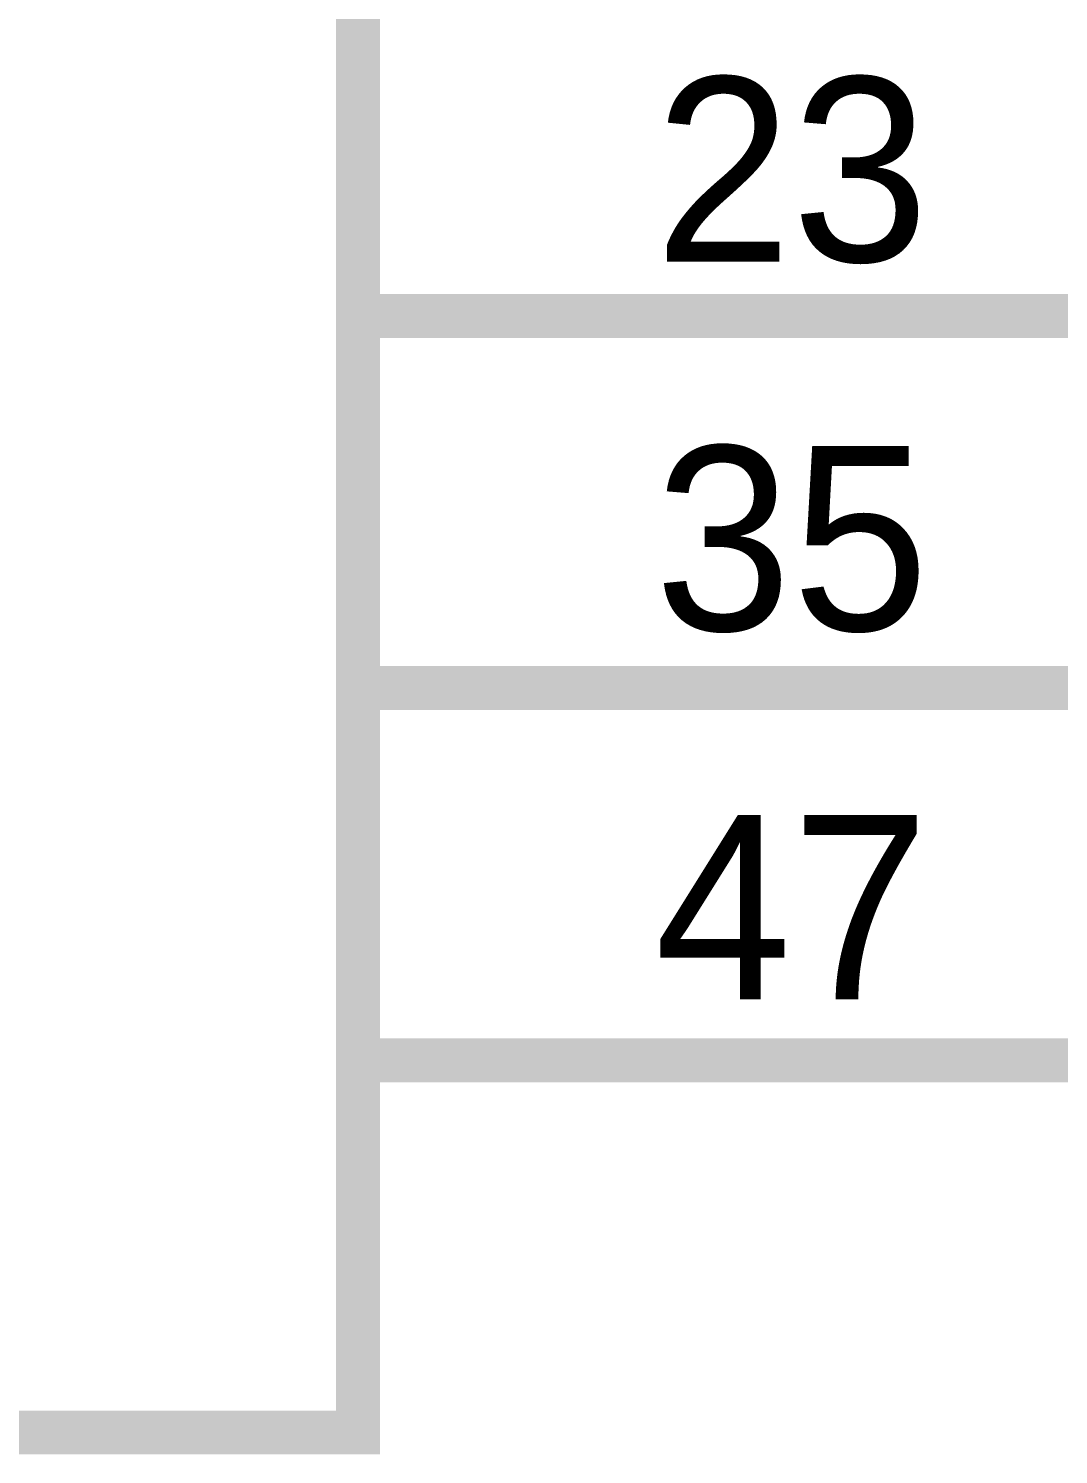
# Model space of a CAD drawing. Header units: millimetres. Extents: x 0 to 19, y 0 to 9.5.
# Drawn here: x 12.112 to 12.3884, y 4.7941 to 5.1769 of the extents above; entities that cross this region are included whole.
import ezdxf

# ---------------------------------------------------------------- set-up
doc = ezdxf.new("R2010")
doc.units = ezdxf.units.MM
doc.header["$MEASUREMENT"] = 0
doc.layers.add('Sheet', color=255, linetype='Continuous')

msp = doc.modelspace()

# ---------------------------------------------------------------- linework, layer by layer
at = {"layer": 'Sheet'}
for points, const_width in [([(10.6004, 8.29968), (12.20039, 8.29968), (12.20039, 4.79996), (10.6004, 4.79996), (10.6004, 8.29968)], 0.0118), ([(10.6004, 8.29968), (10.6004, 4.79996), (12.20039, 4.79996), (12.20039, 8.29968), (10.6004, 8.29968), (10.6004, 8.29968)], 0.0039)]:
    msp.add_lwpolyline(points, close=True, dxfattribs=dict(at, const_width=const_width))
at = {"layer": 'Sheet', "const_width": 0.0118}
for points in [[(12.20039, 5.09971), (12.40022, 5.09971)], [(12.20039, 4.99979), (12.40022, 4.99979)], [(12.20039, 4.89987), (12.40022, 4.89987)]]:
    msp.add_lwpolyline(points, dxfattribs=at)

# ---------------------------------------------------------------- texts
at = {"layer": 'Sheet'}
for s, p in [('23', (12.27997, 5.1143)), ('35', (12.27997, 5.01526)), ('47', (12.27997, 4.91623))]:
    msp.add_text(s, height=0.049516, dxfattribs=at).set_placement(p)

doc.saveas('drawing.dxf')
